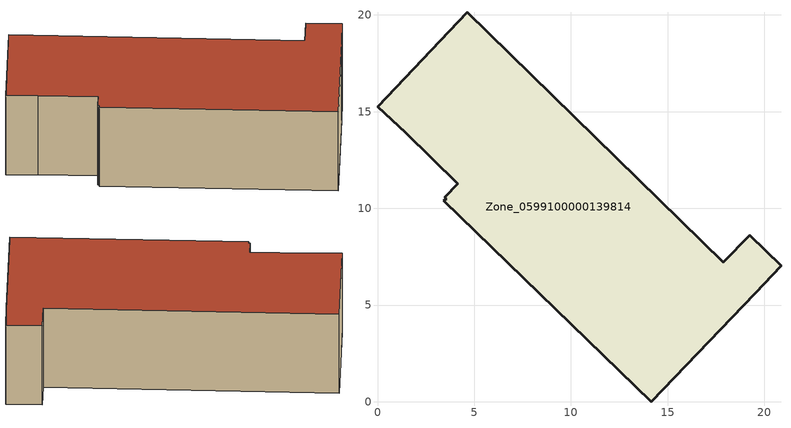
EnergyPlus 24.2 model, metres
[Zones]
Zone_0599100000139814
 floor ground (C_G): 4.65,20.14 17.88,7.22 19.23,8.61 20.86,7.04 19.53,5.61 14.14,0 3.43,10.38 3.54,10.49 3.47,10.57 4.16,11.28 1.46,13.9 0,15.25 z0
 wall outside (C_F): 0,15.25 1.46,13.9 4.16,11.28 3.47,10.57 3.54,10.49 3.43,10.38 14.14,0 19.53,5.61 20.86,7.04 19.23,8.61 17.88,7.22 4.65,20.14 0,15.25 z0:5.96
 roof outside (C_R): 17.88,7.22 4.65,20.14 0,15.25 1.46,13.9 4.16,11.28 3.47,10.57 3.54,10.49 3.43,10.38 14.14,0 19.53,5.61 20.86,7.04 19.23,8.61 z5.96
[BUILDING]
Pand.0599100000139814: North Axis=0; Terrain=City; Loads Convergence Tolerance Value=0.04; Temperature Convergence Tolerance Value=0.4; Solar Distribution=FullExterior; Maximum Number of Warmup Days=25; Minimum Number of Warmup Days=1
[Site:Location]
Rotterdam.The.Hague.AP_ZH_NLD Design_Conditions: Latitude=51.96; Longitude=4.45; Time Zone=1; Elevation=-4.5
[SITE:GROUNDTEMPERATURE:BUILDINGSURFACE]
18, 18, 18, 18, 18, 18, 18, 18, 18, 18, 18, 18
[MATERIAL] Thermal Absorptance=0.9; Solar Absorptance=0.7; Visible Absorptance=0.7
Name | Roughness | Thickness | Conductivity | Density | Specific Heat
G.TC.1946-1964 | MediumSmooth | 0.15 | 1 | 540 | 1210
F.TC.1946-1964 | Rough | 0.3 | 0.857143 | 1920 | 840
R.TC.1946-1964 | MediumRough | 0.2 | 0.235294 | 1500 | 1000
[CONSTRUCTION]
C_G: G.TC.1946-1964
C_F: F.TC.1946-1964
C_R: R.TC.1946-1964
[ZONE]
Zone_0599100000139814: Type=1; Multiplier=1; Ceiling Height=Autocalculate; Volume=Autocalculate; Floor Area=autocalculate; Part of Total Floor Area=Yes
[ZONEINFILTRATION:DESIGNFLOWRATE]
Infil_Zone_0599100000139814: Zone or ZoneList or Space or SpaceList=Zone_0599100000139814; Schedule=AlwaysOn; Design Flow Rate Calculation Method=Flow/Area; Flow Rate per Floor Area=0.003; Constant Term Coefficient=1; Temperature Term Coefficient=0; Velocity Term Coefficient=0; Velocity Squared Term Coefficient=0
[HVACTEMPLATE:ZONE:IDEALLOADSAIRSYSTEM]
Zone_0599100000139814: Maximum Heating Supply Air Temperature=50; Minimum Cooling Supply Air Temperature=13; Maximum Heating Supply Air Humidity Ratio=0.0156; Minimum Cooling Supply Air Humidity Ratio=0.0077; Heating Limit=NoLimit; Cooling Limit=NoLimit; Dehumidification Control Type=ConstantSensibleHeatRatio; Cooling Sensible Heat Ratio=0.7; Dehumidification Setpoint=60; Humidification Control Type=None; Humidification Setpoint=30; Outdoor Air Method=None; Outdoor Air Flow Rate per Person=0.00944; Outdoor Air Flow Rate per Zone Floor Area=0; Outdoor Air Flow Rate per Zone=0; Demand Controlled Ventilation Type=None; Outdoor Air Economizer Type=NoEconomizer; Heat Recovery Type=None; Sensible Heat Recovery Effectiveness=0.7; Latent Heat Recovery Effectiveness=0.65
[ZONECONTROL:THERMOSTAT]
ThermostatControl_Zone_0599100000139814: Zone or ZoneList=Zone_0599100000139814; Control Type Schedule=DualSetpointControlType; Control 1=Thermostat_Zone_0599100000139814; Temperature Difference Between Cutout And Setpoint=0
[THERMOSTATSETPOINT:DUALSETPOINT]
Thermostat_Zone_0599100000139814: Heating Setpoint Temperature Schedule=HeatingSetpoint_Zone_0599100000139814; Cooling Setpoint Temperature Schedule=CoolingSetpoint_Zone_0599100000139814
[SCHEDULE:COMPACT]
HeatingSetpoint_Zone_0599100000139814: Through: 12/31, For: AllDays, Until: 24:00, 21
CoolingSetpoint_Zone_0599100000139814: Through: 12/31, For: AllDays, Until: 24:00, 24
DualSetpointControlType: Through: 12/31, For: AllDays, Until: 24:00, 4
AlwaysOn: Through: 12/31, For: AllDays, Until: 24:00, 1
